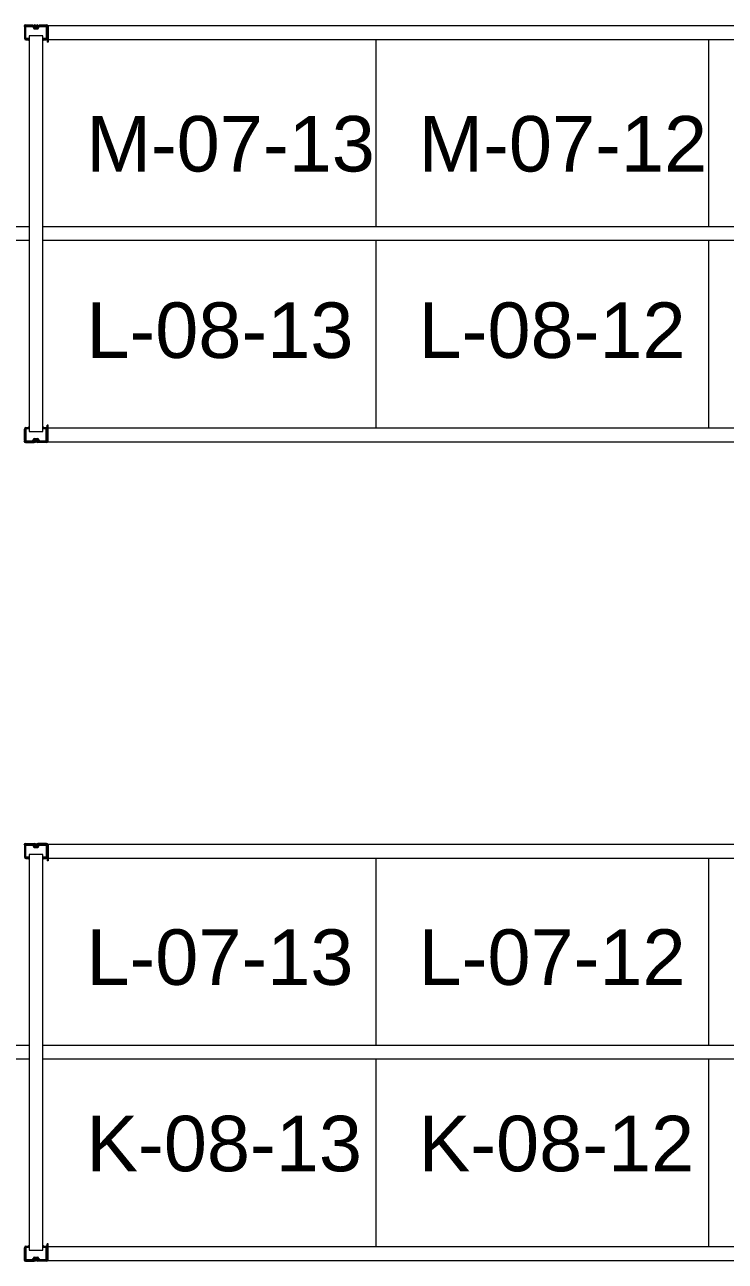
# Model space of a CAD drawing. Header units: inches. Extents: x 2743 to 10591, y -1604 to 5792.
# Drawn here: x 4167.5 to 4268.5, y 4693.9 to 4872.1 of the extents above; entities that cross this region are included whole.
import ezdxf

# ---------------------------------------------------------------- set-up
doc = ezdxf.new("R2010")
doc.units = ezdxf.units.IN
doc.header["$LTSCALE"] = 0.1875
doc.header["$MEASUREMENT"] = 0
for name, color, linetype, lineweight in [('22 Dimension', 7, 'Continuous', 5), ('32 Echelle', 160, 'Continuous', 15), ('33 Poutre', 30, 'Continuous', 15)]:
    doc.layers.add(name, color=color, linetype=linetype, lineweight=lineweight)
doc.styles.add('arial', font='')
doc.styles.get('arial').set_extended_font_data('Arial')

msp = doc.modelspace()

# ---------------------------------------------------------------- hatches: boundary and pattern name
at = {"layer": '32 Echelle'}
for points in [[(4168.08373, 4869.81503), (4168.08373, 4870.00253), (4167.89623, 4870.00253)], [(4168.08373, 4869.81503), (4168.08373, 4870.00253), (4167.89623, 4870.00253)], [(4170.08373, 4869.81503), (4170.08373, 4870.00253), (4170.27123, 4870.00253)], [(4170.08373, 4869.81503), (4170.08373, 4870.00253), (4170.27123, 4870.00253)], [(4168.08373, 4814.19003), (4168.08373, 4814.00253), (4167.89623, 4814.00253)], [(4168.08373, 4814.19003), (4168.08373, 4814.00253), (4167.89623, 4814.00253)], [(4170.08373, 4814.19003), (4170.08373, 4814.00253), (4170.27123, 4814.00253)], [(4170.08373, 4814.19003), (4170.08373, 4814.00253), (4170.27123, 4814.00253)], [(4168.08373, 4751.81503), (4168.08373, 4752.00253), (4167.89623, 4752.00253)], [(4168.08373, 4751.81503), (4168.08373, 4752.00253), (4167.89623, 4752.00253)], [(4170.08373, 4751.81503), (4170.08373, 4752.00253), (4170.27123, 4752.00253)], [(4170.08373, 4751.81503), (4170.08373, 4752.00253), (4170.27123, 4752.00253)], [(4168.08373, 4696.19003), (4168.08373, 4696.00253), (4167.89623, 4696.00253)], [(4168.08373, 4696.19003), (4168.08373, 4696.00253), (4167.89623, 4696.00253)], [(4170.08373, 4696.19003), (4170.08373, 4696.00253), (4170.27123, 4696.00253)], [(4170.08373, 4696.19003), (4170.08373, 4696.00253), (4170.27123, 4696.00253)]]:
    msp.add_hatch(color=256, dxfattribs=at).paths.add_polyline_path(points)

# ---------------------------------------------------------------- linework, layer by layer
at = {"layer": '22 Dimension'}
for p, q in [((4218.08373, 4870.00253), (4218.08373, 4843.00253)), ((4266.08373, 4870.00253), (4266.08373, 4843.00253)), ((4168.08373, 4843.00253), (4022.45873, 4843.00253)), ((4315.70873, 4843.00253), (4170.08373, 4843.00253)), ((4168.08373, 4841.00253), (4022.45873, 4841.00253)), ((4315.70873, 4841.00253), (4170.08373, 4841.00253)), ((4218.08373, 4841.00253), (4218.08373, 4814.00253)), ((4266.08373, 4841.00253), (4266.08373, 4814.00253)), ((4218.08373, 4752.00253), (4218.08373, 4725.00253)), ((4266.08373, 4752.00253), (4266.08373, 4725.00253)), ((4168.08373, 4725.00253), (4022.45873, 4725.00253)), ((4315.70873, 4725.00253), (4170.08373, 4725.00253)), ((4168.08373, 4723.00253), (4022.45873, 4723.00253)), ((4315.70873, 4723.00253), (4170.08373, 4723.00253)), ((4315.70873, 4723.00253), (4170.08373, 4723.00253)), ((4218.08373, 4723.00253), (4218.08373, 4696.00253)), ((4266.08373, 4723.00253), (4266.08373, 4696.00253))]:
    msp.add_line(p, q, dxfattribs=at)
at = {"layer": '32 Echelle', "linetype": 'Continuous', "lineweight": 25}
for p, q in [((4167.45877, 4871.81878), (4167.45877, 4870.18628)), ((4167.45877, 4871.81878), (4167.45877, 4870.18628)), ((4167.54877, 4870.18628), (4167.54877, 4871.81878)), ((4167.54877, 4870.18628), (4167.54877, 4871.81878)), ((4168.57136, 4872.00253), (4167.64252, 4872.00253)), ((4168.57136, 4872.00253), (4167.64252, 4872.00253)), ((4167.64252, 4871.91253), (4168.57136, 4871.91253)), ((4167.64252, 4871.91253), (4168.57136, 4871.91253)), ((4168.66102, 4871.84619), (4168.70493, 4871.70256)), ((4168.66102, 4871.84619), (4168.70493, 4871.70256)), ((4168.791, 4871.72887), (4168.74708, 4871.8725)), ((4168.791, 4871.72887), (4168.74708, 4871.8725)), ((4169.28681, 4871.66253), (4168.88065, 4871.66253)), ((4169.28681, 4871.66253), (4168.88065, 4871.66253)), ((4168.88065, 4871.57253), (4169.28681, 4871.57253)), ((4168.88065, 4871.57253), (4169.28681, 4871.57253)), ((4169.42038, 4871.8725), (4169.37647, 4871.72887)), ((4169.42038, 4871.8725), (4169.37647, 4871.72887)), ((4169.46254, 4871.70256), (4169.50645, 4871.84619)), ((4169.46254, 4871.70256), (4169.50645, 4871.84619)), ((4170.52494, 4872.00253), (4169.5961, 4872.00253)), ((4170.52494, 4872.00253), (4169.5961, 4872.00253)), ((4169.5961, 4871.91253), (4170.52494, 4871.91253)), ((4169.5961, 4871.91253), (4170.52494, 4871.91253)), ((4170.61869, 4871.81878), (4170.61869, 4870.18628)), ((4170.61869, 4871.81878), (4170.61869, 4870.18628)), ((4170.70869, 4870.18628), (4170.70869, 4871.81878)), ((4170.70869, 4870.18628), (4170.70869, 4871.81878)), ((4168.05877, 4870.09253), (4167.64252, 4870.09253)), ((4168.05877, 4870.09253), (4167.64252, 4870.09253)), ((4167.64252, 4870.00253), (4168.05877, 4870.00253)), ((4167.64252, 4870.00253), (4168.05877, 4870.00253)), ((4168.05877, 4870.00253), (4168.05877, 4870.09253)), ((4168.05877, 4870.00253), (4168.05877, 4870.09253)), ((4170.52494, 4870.09253), (4170.10869, 4870.09253)), ((4170.10869, 4870.09253), (4170.10869, 4870.00253)), ((4170.52494, 4870.09253), (4170.10869, 4870.09253)), ((4170.10869, 4870.09253), (4170.10869, 4870.00253)), ((4170.10869, 4870.00253), (4170.52494, 4870.00253)), ((4170.10869, 4870.00253), (4170.52494, 4870.00253)), ((4167.45877, 4812.18628), (4167.45877, 4813.81878)), ((4167.45877, 4812.18628), (4167.45877, 4813.81878)), ((4167.54877, 4813.81878), (4167.54877, 4812.18628)), ((4167.54877, 4813.81878), (4167.54877, 4812.18628)), ((4167.64252, 4814.00253), (4168.05877, 4814.00253)), ((4167.64252, 4814.00253), (4168.05877, 4814.00253)), ((4168.05877, 4813.91253), (4167.64252, 4813.91253)), ((4168.05877, 4813.91253), (4167.64252, 4813.91253)), ((4168.05877, 4814.00253), (4168.05877, 4813.91253)), ((4168.05877, 4814.00253), (4168.05877, 4813.91253)), ((4168.88065, 4812.43253), (4169.28681, 4812.43253)), ((4168.88065, 4812.43253), (4169.28681, 4812.43253)), ((4170.10869, 4814.00253), (4170.52494, 4814.00253)), ((4170.10869, 4813.91253), (4170.10869, 4814.00253)), ((4170.10869, 4814.00253), (4170.52494, 4814.00253)), ((4170.10869, 4813.91253), (4170.10869, 4814.00253)), ((4170.52494, 4813.91253), (4170.10869, 4813.91253)), ((4170.52494, 4813.91253), (4170.10869, 4813.91253)), ((4170.61869, 4812.18628), (4170.61869, 4813.81878)), ((4170.61869, 4812.18628), (4170.61869, 4813.81878)), ((4170.70869, 4813.81878), (4170.70869, 4812.18628)), ((4170.70869, 4813.81878), (4170.70869, 4812.18628)), ((4167.64252, 4812.09253), (4168.57136, 4812.09253)), ((4167.64252, 4812.09253), (4168.57136, 4812.09253)), ((4168.57136, 4812.00253), (4167.64252, 4812.00253)), ((4168.57136, 4812.00253), (4167.64252, 4812.00253)), ((4168.66102, 4812.15887), (4168.70493, 4812.3025)), ((4168.66102, 4812.15887), (4168.70493, 4812.3025)), ((4168.791, 4812.27619), (4168.74708, 4812.13256)), ((4168.791, 4812.27619), (4168.74708, 4812.13256)), ((4169.28681, 4812.34253), (4168.88065, 4812.34253)), ((4169.28681, 4812.34253), (4168.88065, 4812.34253)), ((4169.42038, 4812.13256), (4169.37647, 4812.27619)), ((4169.42038, 4812.13256), (4169.37647, 4812.27619)), ((4169.46254, 4812.3025), (4169.50645, 4812.15887)), ((4169.46254, 4812.3025), (4169.50645, 4812.15887)), ((4169.5961, 4812.09253), (4170.52494, 4812.09253)), ((4169.5961, 4812.09253), (4170.52494, 4812.09253)), ((4170.52494, 4812.00253), (4169.5961, 4812.00253)), ((4170.52494, 4812.00253), (4169.5961, 4812.00253)), ((4167.45877, 4753.81878), (4167.45877, 4752.18628)), ((4167.45877, 4753.81878), (4167.45877, 4752.18628)), ((4167.54877, 4752.18628), (4167.54877, 4753.81878)), ((4167.54877, 4752.18628), (4167.54877, 4753.81878)), ((4168.57136, 4754.00253), (4167.64252, 4754.00253)), ((4168.57136, 4754.00253), (4167.64252, 4754.00253)), ((4167.64252, 4753.91253), (4168.57136, 4753.91253)), ((4167.64252, 4753.91253), (4168.57136, 4753.91253)), ((4168.66102, 4753.84619), (4168.70493, 4753.70256)), ((4168.66102, 4753.84619), (4168.70493, 4753.70256)), ((4168.791, 4753.72887), (4168.74708, 4753.8725)), ((4168.791, 4753.72887), (4168.74708, 4753.8725)), ((4169.28681, 4753.66253), (4168.88065, 4753.66253)), ((4169.28681, 4753.66253), (4168.88065, 4753.66253)), ((4169.42038, 4753.8725), (4169.37647, 4753.72887)), ((4169.42038, 4753.8725), (4169.37647, 4753.72887)), ((4169.46254, 4753.70256), (4169.50645, 4753.84619)), ((4169.46254, 4753.70256), (4169.50645, 4753.84619)), ((4170.52494, 4754.00253), (4169.5961, 4754.00253)), ((4170.52494, 4754.00253), (4169.5961, 4754.00253)), ((4169.5961, 4753.91253), (4170.52494, 4753.91253)), ((4169.5961, 4753.91253), (4170.52494, 4753.91253)), ((4170.61869, 4753.81878), (4170.61869, 4752.18628)), ((4170.61869, 4753.81878), (4170.61869, 4752.18628)), ((4170.70869, 4752.18628), (4170.70869, 4753.81878)), ((4170.70869, 4752.18628), (4170.70869, 4753.81878)), ((4168.05877, 4752.09253), (4167.64252, 4752.09253)), ((4168.05877, 4752.09253), (4167.64252, 4752.09253)), ((4167.64252, 4752.00253), (4168.05877, 4752.00253)), ((4167.64252, 4752.00253), (4168.05877, 4752.00253)), ((4168.05877, 4752.00253), (4168.05877, 4752.09253)), ((4168.05877, 4752.00253), (4168.05877, 4752.09253)), ((4168.88065, 4753.57253), (4169.28681, 4753.57253)), ((4168.88065, 4753.57253), (4169.28681, 4753.57253)), ((4170.52494, 4752.09253), (4170.10869, 4752.09253)), ((4170.10869, 4752.09253), (4170.10869, 4752.00253)), ((4170.52494, 4752.09253), (4170.10869, 4752.09253)), ((4170.10869, 4752.09253), (4170.10869, 4752.00253)), ((4170.10869, 4752.00253), (4170.52494, 4752.00253)), ((4170.10869, 4752.00253), (4170.52494, 4752.00253)), ((4167.45877, 4694.18628), (4167.45877, 4695.81878)), ((4167.45877, 4694.18628), (4167.45877, 4695.81878)), ((4167.54877, 4695.81878), (4167.54877, 4694.18628)), ((4167.54877, 4695.81878), (4167.54877, 4694.18628)), ((4167.64252, 4696.00253), (4168.05877, 4696.00253)), ((4167.64252, 4696.00253), (4168.05877, 4696.00253)), ((4168.05877, 4695.91253), (4167.64252, 4695.91253)), ((4168.05877, 4695.91253), (4167.64252, 4695.91253)), ((4168.05877, 4696.00253), (4168.05877, 4695.91253)), ((4168.05877, 4696.00253), (4168.05877, 4695.91253)), ((4170.10869, 4696.00253), (4170.52494, 4696.00253)), ((4170.10869, 4695.91253), (4170.10869, 4696.00253)), ((4170.10869, 4696.00253), (4170.52494, 4696.00253)), ((4170.10869, 4695.91253), (4170.10869, 4696.00253)), ((4170.52494, 4695.91253), (4170.10869, 4695.91253)), ((4170.52494, 4695.91253), (4170.10869, 4695.91253)), ((4170.61869, 4694.18628), (4170.61869, 4695.81878)), ((4170.61869, 4694.18628), (4170.61869, 4695.81878)), ((4170.70869, 4695.81878), (4170.70869, 4694.18628)), ((4170.70869, 4695.81878), (4170.70869, 4694.18628)), ((4167.64252, 4694.09253), (4168.57136, 4694.09253)), ((4167.64252, 4694.09253), (4168.57136, 4694.09253)), ((4168.57136, 4694.00253), (4167.64252, 4694.00253)), ((4168.57136, 4694.00253), (4167.64252, 4694.00253)), ((4168.66102, 4694.15887), (4168.70493, 4694.3025)), ((4168.66102, 4694.15887), (4168.70493, 4694.3025)), ((4168.791, 4694.27619), (4168.74708, 4694.13256)), ((4168.791, 4694.27619), (4168.74708, 4694.13256)), ((4168.88065, 4694.43253), (4169.28681, 4694.43253)), ((4168.88065, 4694.43253), (4169.28681, 4694.43253)), ((4169.28681, 4694.34253), (4168.88065, 4694.34253)), ((4169.28681, 4694.34253), (4168.88065, 4694.34253)), ((4169.42038, 4694.13256), (4169.37647, 4694.27619)), ((4169.42038, 4694.13256), (4169.37647, 4694.27619)), ((4169.46254, 4694.3025), (4169.50645, 4694.15887)), ((4169.46254, 4694.3025), (4169.50645, 4694.15887)), ((4169.5961, 4694.09253), (4170.52494, 4694.09253)), ((4169.5961, 4694.09253), (4170.52494, 4694.09253)), ((4170.52494, 4694.00253), (4169.5961, 4694.00253)), ((4170.52494, 4694.00253), (4169.5961, 4694.00253))]:
    msp.add_line(p, q, dxfattribs=at)
at = {"layer": '32 Echelle'}
for p, q in [((4168.08373, 4870.00253), (4167.89623, 4870.00253)), ((4168.08373, 4869.81503), (4167.89623, 4870.00253)), ((4168.08373, 4870.00253), (4167.89623, 4870.00253)), ((4168.08373, 4869.81503), (4167.89623, 4870.00253)), ((4170.08373, 4870.50253), (4168.08373, 4870.50253)), ((4168.08373, 4870.50253), (4168.08373, 4813.50253)), ((4170.08373, 4870.50253), (4168.08373, 4870.50253)), ((4168.08373, 4870.50253), (4168.08373, 4813.50253)), ((4168.08373, 4869.81503), (4168.08373, 4870.00253)), ((4168.08373, 4869.81503), (4168.08373, 4870.00253)), ((4170.08373, 4813.50253), (4170.08373, 4870.50253)), ((4170.08373, 4813.50253), (4170.08373, 4870.50253)), ((4170.08373, 4870.00253), (4170.27123, 4870.00253)), ((4170.08373, 4869.81503), (4170.08373, 4870.00253)), ((4170.08373, 4869.81503), (4170.27123, 4870.00253)), ((4170.08373, 4870.00253), (4170.27123, 4870.00253)), ((4170.08373, 4869.81503), (4170.08373, 4870.00253)), ((4170.08373, 4869.81503), (4170.27123, 4870.00253)), ((4168.08373, 4814.19003), (4167.89623, 4814.00253)), ((4168.08373, 4814.19003), (4167.89623, 4814.00253)), ((4168.08373, 4814.00253), (4167.89623, 4814.00253)), ((4168.08373, 4814.00253), (4167.89623, 4814.00253)), ((4168.08373, 4814.19003), (4168.08373, 4814.00253)), ((4168.08373, 4814.19003), (4168.08373, 4814.00253)), ((4168.08373, 4813.50253), (4170.08373, 4813.50253)), ((4168.08373, 4813.50253), (4170.08373, 4813.50253)), ((4170.08373, 4814.19003), (4170.08373, 4814.00253)), ((4170.08373, 4814.19003), (4170.27123, 4814.00253)), ((4170.08373, 4814.19003), (4170.08373, 4814.00253)), ((4170.08373, 4814.19003), (4170.27123, 4814.00253)), ((4170.08373, 4814.00253), (4170.27123, 4814.00253)), ((4170.08373, 4814.00253), (4170.27123, 4814.00253)), ((4168.08373, 4752.00253), (4167.89623, 4752.00253)), ((4168.08373, 4751.81503), (4167.89623, 4752.00253)), ((4168.08373, 4752.00253), (4167.89623, 4752.00253)), ((4168.08373, 4751.81503), (4167.89623, 4752.00253)), ((4170.08373, 4752.50253), (4168.08373, 4752.50253)), ((4168.08373, 4752.50253), (4168.08373, 4695.50253)), ((4170.08373, 4752.50253), (4168.08373, 4752.50253)), ((4168.08373, 4752.50253), (4168.08373, 4695.50253)), ((4168.08373, 4751.81503), (4168.08373, 4752.00253)), ((4168.08373, 4751.81503), (4168.08373, 4752.00253)), ((4170.08373, 4695.50253), (4170.08373, 4752.50253)), ((4170.08373, 4695.50253), (4170.08373, 4752.50253)), ((4170.08373, 4752.00253), (4170.27123, 4752.00253)), ((4170.08373, 4751.81503), (4170.08373, 4752.00253)), ((4170.08373, 4751.81503), (4170.27123, 4752.00253)), ((4170.08373, 4752.00253), (4170.27123, 4752.00253)), ((4170.08373, 4751.81503), (4170.08373, 4752.00253)), ((4170.08373, 4751.81503), (4170.27123, 4752.00253)), ((4168.08373, 4696.19003), (4167.89623, 4696.00253)), ((4168.08373, 4696.19003), (4167.89623, 4696.00253)), ((4168.08373, 4696.00253), (4167.89623, 4696.00253)), ((4168.08373, 4696.00253), (4167.89623, 4696.00253)), ((4168.08373, 4696.19003), (4168.08373, 4696.00253)), ((4168.08373, 4696.19003), (4168.08373, 4696.00253)), ((4168.08373, 4695.50253), (4170.08373, 4695.50253)), ((4168.08373, 4695.50253), (4170.08373, 4695.50253)), ((4170.08373, 4696.19003), (4170.08373, 4696.00253)), ((4170.08373, 4696.19003), (4170.27123, 4696.00253)), ((4170.08373, 4696.19003), (4170.08373, 4696.00253)), ((4170.08373, 4696.19003), (4170.27123, 4696.00253)), ((4170.08373, 4696.00253), (4170.27123, 4696.00253)), ((4170.08373, 4696.00253), (4170.27123, 4696.00253))]:
    msp.add_line(p, q, dxfattribs=at)
at = {"layer": '32 Echelle', "linetype": 'Continuous', "lineweight": 25}
for centre, radius, start, end in [((4167.64252, 4871.81878), 0.18375, 90, 180), ((4167.64252, 4871.81878), 0.18375, 90, 180), ((4167.64252, 4871.81878), 0.09375, 90, 180), ((4167.64252, 4871.81878), 0.09375, 90, 180), ((4168.57136, 4871.81878), 0.18375, 17, 90), ((4168.57136, 4871.81878), 0.18375, 17, 90), ((4168.57136, 4871.81878), 0.09375, 17, 90), ((4168.57136, 4871.81878), 0.09375, 17, 90), ((4168.88065, 4871.75628), 0.18375, 197, 270), ((4168.88065, 4871.75628), 0.18375, 197, 270), ((4168.88065, 4871.75628), 0.09375, 197, 270), ((4168.88065, 4871.75628), 0.09375, 197, 270), ((4169.28681, 4871.75628), 0.09375, 270, 343), ((4169.28681, 4871.75628), 0.09375, 270, 343), ((4169.28681, 4871.75628), 0.18375, 270, 343), ((4169.28681, 4871.75628), 0.18375, 270, 343), ((4169.5961, 4871.81878), 0.18375, 90, 163), ((4169.5961, 4871.81878), 0.18375, 90, 163), ((4169.5961, 4871.81878), 0.09375, 90, 163), ((4169.5961, 4871.81878), 0.09375, 90, 163), ((4170.52494, 4871.81878), 0.18375, 0, 90), ((4170.52494, 4871.81878), 0.18375, 0, 90), ((4170.52494, 4871.81878), 0.09375, 0, 90), ((4170.52494, 4871.81878), 0.09375, 0, 90), ((4167.64252, 4870.18628), 0.18375, 180, 270), ((4167.64252, 4870.18628), 0.18375, 180, 270), ((4167.64252, 4870.18628), 0.09375, 180, 270), ((4167.64252, 4870.18628), 0.09375, 180, 270), ((4170.52494, 4870.18628), 0.09375, 270, 0), ((4170.52494, 4870.18628), 0.18375, 270, 0), ((4170.52494, 4870.18628), 0.09375, 270, 0), ((4170.52494, 4870.18628), 0.18375, 270, 0), ((4167.64252, 4813.81878), 0.18375, 90, 180), ((4167.64252, 4813.81878), 0.18375, 90, 180), ((4167.64252, 4813.81878), 0.09375, 90, 180), ((4167.64252, 4813.81878), 0.09375, 90, 180), ((4168.88065, 4812.24878), 0.18375, 90, 163), ((4168.88065, 4812.24878), 0.18375, 90, 163), ((4169.28681, 4812.24878), 0.18375, 17, 90), ((4169.28681, 4812.24878), 0.18375, 17, 90), ((4170.52494, 4813.81878), 0.18375, 0, 90), ((4170.52494, 4813.81878), 0.18375, 0, 90), ((4170.52494, 4813.81878), 0.09375, 0, 90), ((4170.52494, 4813.81878), 0.09375, 0, 90), ((4167.64252, 4812.18628), 0.18375, 180, 270), ((4167.64252, 4812.18628), 0.18375, 180, 270), ((4167.64252, 4812.18628), 0.09375, 180, 270), ((4167.64252, 4812.18628), 0.09375, 180, 270), ((4168.57136, 4812.18628), 0.09375, 270, 343), ((4168.57136, 4812.18628), 0.09375, 270, 343), ((4168.57136, 4812.18628), 0.18375, 270, 343), ((4168.57136, 4812.18628), 0.18375, 270, 343), ((4168.88065, 4812.24878), 0.09375, 90, 163), ((4168.88065, 4812.24878), 0.09375, 90, 163), ((4169.28681, 4812.24878), 0.09375, 17, 90), ((4169.28681, 4812.24878), 0.09375, 17, 90), ((4169.5961, 4812.18628), 0.18375, 197, 270), ((4169.5961, 4812.18628), 0.18375, 197, 270), ((4169.5961, 4812.18628), 0.09375, 197, 270), ((4169.5961, 4812.18628), 0.09375, 197, 270), ((4170.52494, 4812.18628), 0.09375, 270, 0), ((4170.52494, 4812.18628), 0.18375, 270, 0), ((4170.52494, 4812.18628), 0.09375, 270, 0), ((4170.52494, 4812.18628), 0.18375, 270, 0), ((4167.64252, 4753.81878), 0.18375, 90, 180), ((4167.64252, 4753.81878), 0.18375, 90, 180), ((4167.64252, 4753.81878), 0.09375, 90, 180), ((4167.64252, 4753.81878), 0.09375, 90, 180), ((4168.57136, 4753.81878), 0.18375, 17, 90), ((4168.57136, 4753.81878), 0.18375, 17, 90), ((4168.57136, 4753.81878), 0.09375, 17, 90), ((4168.57136, 4753.81878), 0.09375, 17, 90), ((4168.88065, 4753.75628), 0.18375, 197, 270), ((4168.88065, 4753.75628), 0.18375, 197, 270), ((4168.88065, 4753.75628), 0.09375, 197, 270), ((4168.88065, 4753.75628), 0.09375, 197, 270), ((4169.28681, 4753.75628), 0.09375, 270, 343), ((4169.28681, 4753.75628), 0.09375, 270, 343), ((4169.28681, 4753.75628), 0.18375, 270, 343), ((4169.28681, 4753.75628), 0.18375, 270, 343), ((4169.5961, 4753.81878), 0.18375, 90, 163), ((4169.5961, 4753.81878), 0.18375, 90, 163), ((4169.5961, 4753.81878), 0.09375, 90, 163), ((4169.5961, 4753.81878), 0.09375, 90, 163), ((4170.52494, 4753.81878), 0.18375, 0, 90), ((4170.52494, 4753.81878), 0.18375, 0, 90), ((4170.52494, 4753.81878), 0.09375, 0, 90), ((4170.52494, 4753.81878), 0.09375, 0, 90), ((4167.64252, 4752.18628), 0.18375, 180, 270), ((4167.64252, 4752.18628), 0.18375, 180, 270), ((4167.64252, 4752.18628), 0.09375, 180, 270), ((4167.64252, 4752.18628), 0.09375, 180, 270), ((4170.52494, 4752.18628), 0.09375, 270, 0), ((4170.52494, 4752.18628), 0.18375, 270, 0), ((4170.52494, 4752.18628), 0.09375, 270, 0), ((4170.52494, 4752.18628), 0.18375, 270, 0), ((4167.64252, 4695.81878), 0.18375, 90, 180), ((4167.64252, 4695.81878), 0.18375, 90, 180), ((4167.64252, 4695.81878), 0.09375, 90, 180), ((4167.64252, 4695.81878), 0.09375, 90, 180), ((4170.52494, 4695.81878), 0.18375, 0, 90), ((4170.52494, 4695.81878), 0.18375, 0, 90), ((4170.52494, 4695.81878), 0.09375, 0, 90), ((4170.52494, 4695.81878), 0.09375, 0, 90), ((4167.64252, 4694.18628), 0.18375, 180, 270), ((4167.64252, 4694.18628), 0.18375, 180, 270), ((4167.64252, 4694.18628), 0.09375, 180, 270), ((4167.64252, 4694.18628), 0.09375, 180, 270), ((4168.57136, 4694.18628), 0.09375, 270, 343), ((4168.57136, 4694.18628), 0.09375, 270, 343), ((4168.57136, 4694.18628), 0.18375, 270, 343), ((4168.57136, 4694.18628), 0.18375, 270, 343), ((4168.88065, 4694.24878), 0.18375, 90, 163), ((4168.88065, 4694.24878), 0.18375, 90, 163), ((4168.88065, 4694.24878), 0.09375, 90, 163), ((4168.88065, 4694.24878), 0.09375, 90, 163), ((4169.28681, 4694.24878), 0.18375, 17, 90), ((4169.28681, 4694.24878), 0.18375, 17, 90), ((4169.28681, 4694.24878), 0.09375, 17, 90), ((4169.28681, 4694.24878), 0.09375, 17, 90), ((4169.5961, 4694.18628), 0.18375, 197, 270), ((4169.5961, 4694.18628), 0.18375, 197, 270), ((4169.5961, 4694.18628), 0.09375, 197, 270), ((4169.5961, 4694.18628), 0.09375, 197, 270), ((4170.52494, 4694.18628), 0.09375, 270, 0), ((4170.52494, 4694.18628), 0.18375, 270, 0), ((4170.52494, 4694.18628), 0.09375, 270, 0), ((4170.52494, 4694.18628), 0.18375, 270, 0)]:
    msp.add_arc(centre, radius, start, end, dxfattribs=at)
at = {"layer": '33 Poutre'}
for p, q in [((4168.83973, 4872.00253), (4167.57773, 4872.00253)), ((4168.96473, 4871.66253), (4168.96473, 4871.87753)), ((4168.96473, 4871.66253), (4169.08373, 4871.66253)), ((4169.08373, 4871.66253), (4169.08373, 4871.87753)), ((4169.08373, 4871.66253), (4169.08373, 4871.87753)), ((4169.20273, 4871.66253), (4169.08373, 4871.66253)), ((4169.20273, 4871.66253), (4169.20273, 4871.87753)), ((4169.32773, 4872.00253), (4170.58973, 4872.00253)), ((4170.71473, 4871.87753), (4170.71473, 4869.62153)), ((4170.83373, 4872.00253), (4314.95873, 4872.00253)), ((4170.83373, 4872.00253), (4170.83373, 4870.00253)), ((4170.83373, 4871.87753), (4170.83373, 4869.62153)), ((4170.83373, 4869.62153), (4170.71473, 4869.62153)), ((4170.83373, 4870.00253), (4314.95873, 4870.00253)), ((4170.83373, 4814.38353), (4170.71473, 4814.38353)), ((4170.71473, 4812.12753), (4170.71473, 4814.38353)), ((4170.83373, 4812.12753), (4170.83373, 4814.38353)), ((4170.83373, 4814.00253), (4314.95873, 4814.00253)), ((4170.83373, 4812.00253), (4170.83373, 4814.00253)), ((4168.83973, 4812.00253), (4167.57773, 4812.00253)), ((4167.57773, 4811.88353), (4168.83973, 4811.88353)), ((4168.96473, 4812.34253), (4168.96473, 4812.12753)), ((4168.96473, 4812.34253), (4169.08373, 4812.34253)), ((4169.08373, 4812.34253), (4169.08373, 4812.12753)), ((4169.08373, 4812.34253), (4169.08373, 4812.12753)), ((4169.20273, 4812.34253), (4169.08373, 4812.34253)), ((4169.20273, 4812.34253), (4169.20273, 4812.12753)), ((4169.32773, 4812.00253), (4170.58973, 4812.00253)), ((4170.58973, 4811.88353), (4169.32773, 4811.88353)), ((4170.83373, 4812.00253), (4314.95873, 4812.00253)), ((4167.57773, 4754.12153), (4168.83973, 4754.12153)), ((4168.83973, 4754.00253), (4167.57773, 4754.00253)), ((4168.96473, 4753.66253), (4168.96473, 4753.87753)), ((4168.96473, 4753.66253), (4169.08373, 4753.66253)), ((4169.08373, 4753.66253), (4169.08373, 4753.87753)), ((4169.08373, 4753.66253), (4169.08373, 4753.87753)), ((4169.20273, 4753.66253), (4169.08373, 4753.66253)), ((4169.20273, 4753.66253), (4169.20273, 4753.87753)), ((4170.58973, 4754.12153), (4169.32773, 4754.12153)), ((4169.32773, 4754.00253), (4170.58973, 4754.00253)), ((4170.71473, 4753.87753), (4170.71473, 4751.62153)), ((4170.83373, 4754.00253), (4314.95873, 4754.00253)), ((4170.83373, 4754.00253), (4170.83373, 4752.00253)), ((4170.83373, 4753.87753), (4170.83373, 4751.62153)), ((4170.83373, 4752.00253), (4314.95873, 4752.00253)), ((4170.83373, 4751.62153), (4170.71473, 4751.62153)), ((4170.83373, 4696.38353), (4170.71473, 4696.38353)), ((4170.71473, 4694.12753), (4170.71473, 4696.38353)), ((4170.83373, 4694.12753), (4170.83373, 4696.38353)), ((4170.83373, 4696.00253), (4314.95873, 4696.00253)), ((4170.83373, 4694.00253), (4170.83373, 4696.00253)), ((4168.83973, 4694.00253), (4167.57773, 4694.00253)), ((4167.57773, 4693.88353), (4168.83973, 4693.88353)), ((4168.96473, 4694.34253), (4168.96473, 4694.12753)), ((4168.96473, 4694.34253), (4169.08373, 4694.34253)), ((4169.08373, 4694.34253), (4169.08373, 4694.12753)), ((4169.08373, 4694.34253), (4169.08373, 4694.12753)), ((4169.20273, 4694.34253), (4169.08373, 4694.34253)), ((4169.20273, 4694.34253), (4169.20273, 4694.12753)), ((4169.32773, 4694.00253), (4170.58973, 4694.00253)), ((4170.58973, 4693.88353), (4169.32773, 4693.88353)), ((4170.83373, 4694.00253), (4314.95873, 4694.00253))]:
    msp.add_line(p, q, dxfattribs=at)
for centre, radius, start, end in [((4167.57773, 4871.87753), 0.244, 90, 180), ((4167.57773, 4871.87753), 0.125, 90, 180), ((4168.83973, 4871.87753), 0.244, 0, 90), ((4168.83973, 4871.87753), 0.125, 0, 90), ((4169.32773, 4871.87753), 0.244, 90, 180), ((4169.32773, 4871.87753), 0.125, 90, 180), ((4170.58973, 4871.87753), 0.244, 0, 90), ((4170.58973, 4871.87753), 0.125, 0, 90), ((4167.57773, 4812.12753), 0.244, 180, 270), ((4167.57773, 4812.12753), 0.125, 180, 270), ((4168.83973, 4812.12753), 0.125, 270, 0), ((4168.83973, 4812.12753), 0.244, 270, 0), ((4169.32773, 4812.12753), 0.244, 180, 270), ((4169.32773, 4812.12753), 0.125, 180, 270), ((4170.58973, 4812.12753), 0.244, 270, 0), ((4170.58973, 4812.12753), 0.125, 270, 0), ((4167.57773, 4753.87753), 0.244, 90, 180), ((4167.57773, 4753.87753), 0.125, 90, 180), ((4168.83973, 4753.87753), 0.244, 0, 90), ((4168.83973, 4753.87753), 0.125, 0, 90), ((4169.32773, 4753.87753), 0.244, 90, 180), ((4169.32773, 4753.87753), 0.125, 90, 180), ((4170.58973, 4753.87753), 0.244, 0, 90), ((4170.58973, 4753.87753), 0.125, 0, 90), ((4167.57773, 4694.12753), 0.244, 180, 270), ((4167.57773, 4694.12753), 0.125, 180, 270), ((4168.83973, 4694.12753), 0.125, 270, 0), ((4168.83973, 4694.12753), 0.244, 270, 0), ((4169.32773, 4694.12753), 0.244, 180, 270), ((4169.32773, 4694.12753), 0.125, 180, 270), ((4170.58973, 4694.12753), 0.244, 270, 0), ((4170.58973, 4694.12753), 0.125, 270, 0)]:
    msp.add_arc(centre, radius, start, end, dxfattribs=at)

# ---------------------------------------------------------------- texts
at = {"layer": '22 Dimension', "char_height": 8, "attachment_point": 1, "style": 'arial'}
for s, insert in [('{\\fArial Unicode MS|b0|i0|c0|p2;\\C8;M-07-13}', (4176.34153, 4858.96415)), ('{\\fArial Unicode MS|b0|i0|c0|p2;\\C8;M-07-12}', (4224.2549, 4858.96415)), ('{\\fArial Unicode MS|b0|i0|c0|p2;\\C8;L-08-13}', (4176.34153, 4832.09161)), ('{\\fArial Unicode MS|b0|i0|c0|p2;\\C8;L-08-12}', (4224.2549, 4832.09161)), ('{\\fArial Unicode MS|b0|i0|c0|p2;\\C8;L-07-13}', (4176.34153, 4741.72557)), ('{\\fArial Unicode MS|b0|i0|c0|p2;\\C8;L-07-12}', (4224.2549, 4741.72557)), ('{\\fArial Unicode MS|b0|i0|c0|p2;\\C8;K-08-13}', (4176.34153, 4714.85303)), ('{\\fArial Unicode MS|b0|i0|c0|p2;\\C8;K-08-12}', (4224.2549, 4714.85303))]:
    msp.add_mtext_dynamic_manual_height_columns(s, width=68.8901007, gutter_width=5, heights=[0], dxfattribs=dict(at, insert=insert))

doc.saveas('drawing.dxf')
